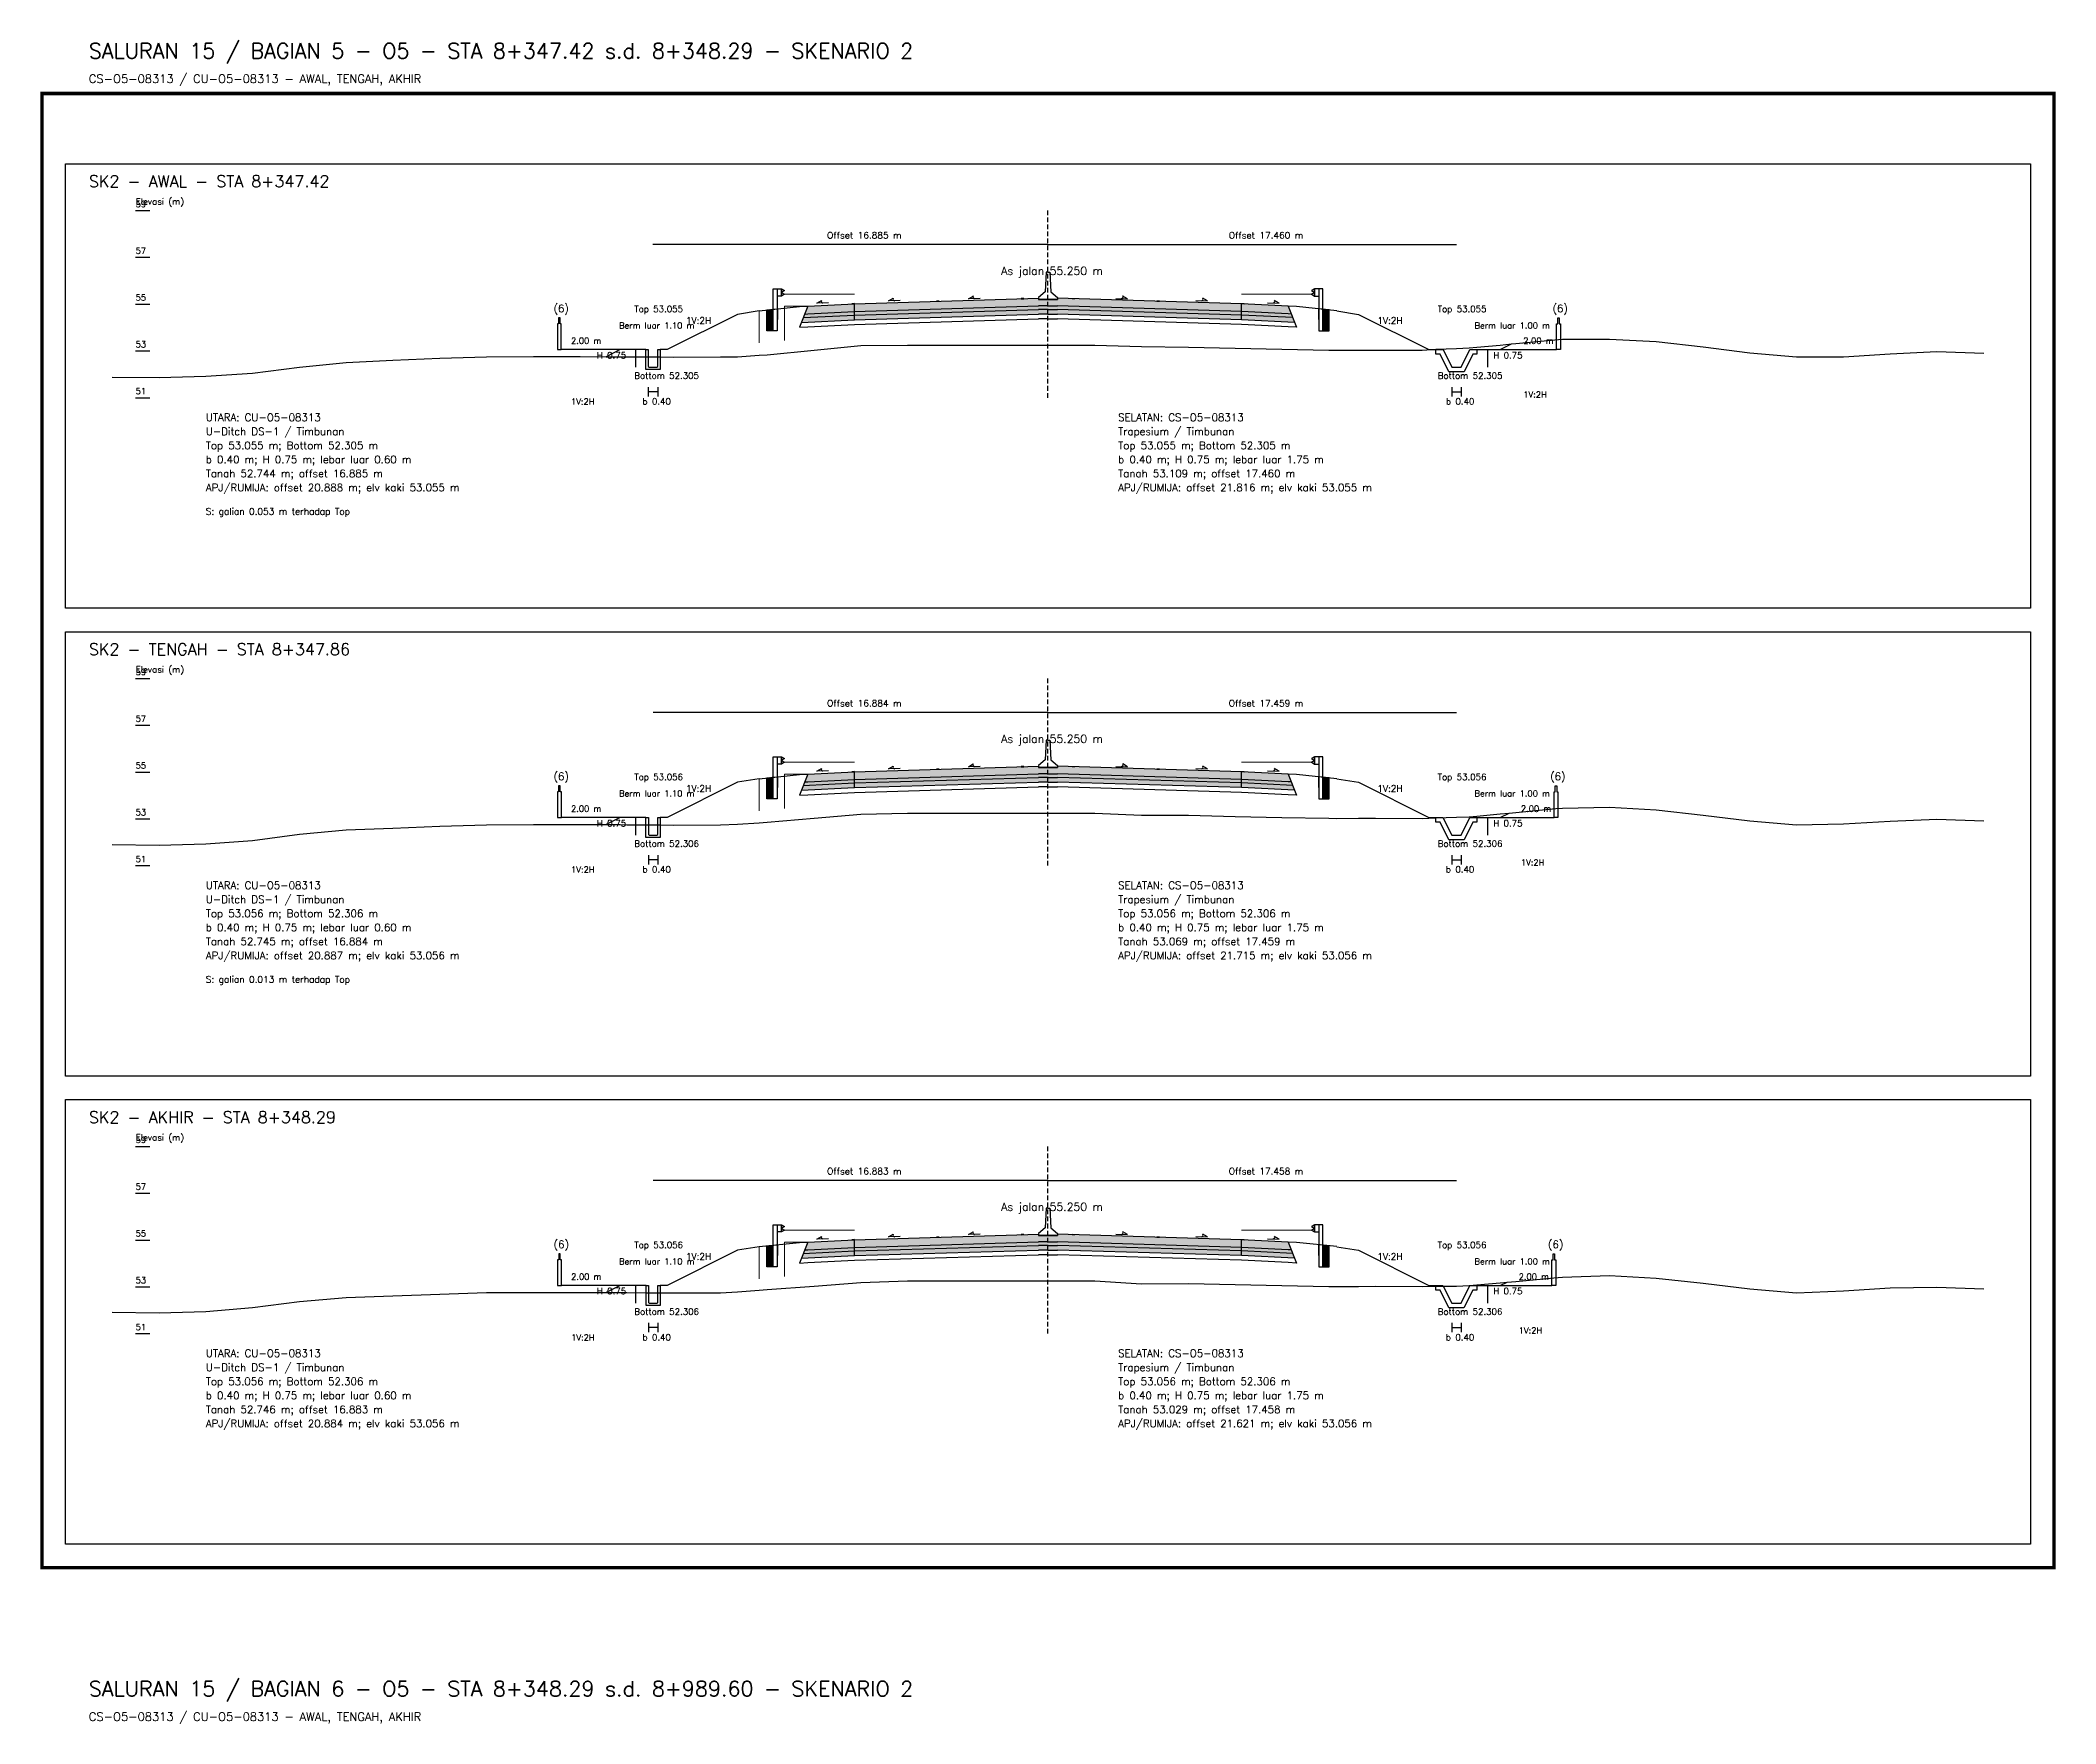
# Model space of a CAD drawing. Header units: metres. Extents: x -24715 to -24517, y 27498 to 30841.
# Drawn here: x -24618.7 to -24532.6, y 29906.7 to 29978.7 of the extents above; entities that cross this region are included whole.
import ezdxf

# ---------------------------------------------------------------- set-up
doc = ezdxf.new("R2010")
doc.units = ezdxf.units.M
doc.linetypes.add('PS_DASH', pattern=[0.3, 0.2, -0.1])
for name, color, linetype, lineweight in [('Dimensi', 230, 'Continuous', 20), ('GRS-ARSIR (HATCH)', 8, 'Continuous', 9), ('Guardrail', 20, 'Continuous', 30), ('HATCH - Beton ramping', 210, 'Continuous', 9), ('HATCH - LFA', 30, 'Continuous', 9), ('HATCH - Pavement', 50, 'Continuous', 9), ('Marka', 20, 'Continuous', 30), ('POT_ALL_GROUP', 2, 'Continuous', 70)]:
    doc.layers.add(name, color=color, linetype=linetype, lineweight=lineweight)
for name, color, linetype in [('POT_ALL_APJ', 2, 'Continuous'), ('POT_ALL_BORDER', 8, 'Continuous'), ('POT_ALL_CHANNEL2', 7, 'Continuous'), ('POT_ALL_DIM', 7, 'Continuous'), ('POT_ALL_GROUND', 1, 'Continuous'), ('POT_ALL_GUIDE', 8, 'Continuous'), ('POT_ALL_NOTE', 30, 'Continuous'), ('POT_ALL_ROAD', 4, 'Continuous')]:
    doc.layers.add(name, color=color, linetype=linetype)
doc.styles.get("Standard").update_dxf_attribs({"font": 'simplex.shx'})

# ---------------------------------------------------------------- blocks, each defined once
blk = doc.blocks.new('JALAN_ASLI_TIPIKAL_2OKT_METER')
at = {"layer": 'Guardrail', "lineweight": 9}
h = blk.add_hatch(dxfattribs=at)
h.set_pattern_fill('JIS_LC_20', color=256, scale=0.002)
h.set_pattern_definition([(45, (-29.65569, -21.99233), (-0.02828427, 0.02828427), []), (45, (-29.65489, -21.99233), (-0.02828427, 0.02828427), [])])
h.paths.add_polyline_path([(-12.025, -1.394), (-11.753, -1.394), (-11.753, -0.471), (-12.018, -0.498)])
h = blk.add_hatch(dxfattribs=at)
h.set_pattern_fill('JIS_LC_20', color=256, scale=0.002)
h.set_pattern_definition([(45, (-29.40569, -21.99233), (-0.02828427, 0.02828427), []), (45, (-29.40489, -21.99233), (-0.02828427, 0.02828427), [])])
h.paths.add_polyline_path([(12.018, -0.498), (11.753, -0.471), (11.753, -1.394), (12.025, -1.394)])
at = {"layer": 'HATCH - Beton ramping'}
h = blk.add_hatch(dxfattribs=at)
h.set_pattern_fill('AR-CONC', color=256, scale=0.0005)
h.set_pattern_definition([(50, (-28.949556, -21.99233), (0.09109233, -0.00796954), [0.009525, -0.104775]), (355, (-28.94956, -21.99233), (-0.0176217, 0.09552842), [0.00762, -0.0838203]), (100.45144, (-28.941965, -21.992995), (0.07347062, 0.08755888), [0.008095, -0.08904512]), (46.1842, (-28.94956, -21.96693), (0.13553952, -0.02102116), [0.0142875, -0.1571625]), (96.63556, (-28.93826, -21.96868), (0.11870207, 0.12371306), [0.0121425, -0.1335678]), (351.18415, (-28.94956, -21.96693), (0.11870207, 0.12371306), [0.01143, -0.12572987]), (21, (-28.936856, -21.97328), (0.0758072, -0.0511326), [0.009525, -0.104775]), (326, (-28.93686, -21.97328), (0.03090101, 0.09209398), [0.00762, -0.08382]), (71.45144, (-28.93054, -21.97754), (0.1067082, 0.04096138), [0.008095, -0.08904497]), (37.5, (-28.949556, -21.99233), (0.001544302, 0.04227752), [0, -0.082804, 0, -0.08509, 0, -0.0841375]), (7.5, (-28.949556, -21.99233), (0.03340983, 0.05009029), [0, -0.048514, 0, -0.080899, 0, -0.0320675]), (327.5, (-28.977877, -21.99233), (0.067795298, -0.002864372), [0, -0.03175, 0, -0.09906, 0, -0.131445]), (317.5, (-28.990577, -21.99233), (0.07406459, 0.01271325), [0, -0.041275, 0, -0.065786, 0, -0.093345])])
h.paths.add_polyline_path([(-8.27, -0.566), (-10.401, -0.666), (-10.461, -0.826), (-8.27, -0.716)])
h.paths.add_polyline_path([(-0.4, -0.48), (0, -0.48), (0, -0.33), (-0.4, -0.33), (-8.27, -0.566), (-8.27, -0.716)])
h = blk.add_hatch(dxfattribs=at)
h.set_pattern_fill('AR-CONC', color=256, scale=0.0005)
h.set_pattern_definition([(50, (-28.699556, -21.99233), (0.09109233, -0.00796954), [0.009525, -0.104775]), (355, (-28.69956, -21.99233), (-0.01762171, 0.09552842), [0.00762, -0.0838203]), (100.45144, (-28.691965, -21.992995), (0.07347062, 0.08755888), [0.008095, -0.08904512]), (46.1842, (-28.69956, -21.96693), (0.13553952, -0.02102116), [0.0142875, -0.1571625]), (96.63556, (-28.68826, -21.96868), (0.11870207, 0.12371306), [0.0121425, -0.1335678]), (351.18415, (-28.69956, -21.96693), (0.11870207, 0.12371306), [0.01143, -0.12572987]), (21, (-28.686856, -21.97328), (0.0758072, -0.0511326), [0.009525, -0.104775]), (326, (-28.68686, -21.97328), (0.03090101, 0.09209398), [0.00762, -0.08382]), (71.45144, (-28.68054, -21.97754), (0.10670821, 0.04096138), [0.008095, -0.08904497]), (37.5, (-28.699556, -21.99233), (0.001544302, 0.04227752), [0, -0.082804, 0, -0.08509, 0, -0.0841375]), (7.5, (-28.699556, -21.99233), (0.03340983, 0.050090287), [0, -0.048514, 0, -0.080899, 0, -0.0320675]), (327.5, (-28.727877, -21.99233), (0.067795298, -0.002864372), [0, -0.03175, 0, -0.09906, 0, -0.131445]), (317.5, (-28.740577, -21.99233), (0.07406459, 0.012713246), [0, -0.041275, 0, -0.065786, 0, -0.093345])])
h.paths.add_polyline_path([(8.27, -0.566), (10.401, -0.666), (10.461, -0.826), (8.27, -0.716)])
h.paths.add_polyline_path([(0.4, -0.48), (0, -0.48), (0, -0.33), (0.4, -0.33), (8.27, -0.566), (8.27, -0.716)])
at = {"layer": 'HATCH - LFA'}
h = blk.add_hatch(dxfattribs=at)
h.set_pattern_fill('GRAVEL', color=256, scale=0.0075)
h.set_pattern_definition([(228.012788, (-28.812396, -21.801831), (-1.524, -1.7145), [0.0256291, -2.5372863]), (184.96974, (-28.829541, -21.820881), (2.2859999991, 0.1905000109), [0.04398035, -4.3540537]), (132.510447, (-28.873356, -21.824691), (1.9050000008, -2.0954999993), [0.0310111, -3.0701042]), (267.27369, (-28.947651, -21.872316), (0.1905000004, 3.81), [0.0400503, -3.9649828]), (292.833654, (-28.949556, -21.912321), (-0.9525, 2.286), [0.0392725, -3.8879856]), (357.27369, (-28.934316, -21.948516), (-3.81, 0.1905000004), [0.0400503, -3.9649828]), (37.69424, (-28.894311, -21.950421), (-2.4764999999, -1.9050000001), [0.0529645, -5.24348365]), (72.255328, (-28.852401, -21.918036), (1.3335000004, 4.1909999999), [0.050004, -4.95039425]), (121.429566, (-28.837161, -21.870411), (-1.5240000002, 2.4764999999), [0.040186, -3.9784159]), (175.23636, (-28.858116, -21.836121), (2.0955, -0.1905), [0.0458785, -2.2480453]), (222.397438, (-28.903836, -21.832311), (-2.2859999999, -2.0955000001), [0.05933084, -5.8737579]), (138.814075, (-28.759056, -21.874221), (-1.3335, 1.143), [0.0202503, -2.0047924]), (171.469234, (-28.774296, -21.860886), (2.4765, -0.3809999996), [0.03852615, -3.8140979]), (225, (-28.8124, -21.85517), (0, -0.1905), [0.0269407, -0.242467]), (203.19859, (-28.82573, -21.832311), (0.9525, 0.381), [0.0145081, -1.4362967]), (291.80141, (-28.839066, -21.838026), (-0.1905, 0.5715), [0.0205174, -1.0053565]), (30.96376, (-28.831446, -21.857076), (0.5715, 0.381), [0.033324, -1.0774724]), (161.56505, (-28.80287, -21.83993), (0.381, -0.1905), [0.0240965, -0.5783174]), (16.38954, (-28.949556, -21.838026), (1.905, 0.5715), [0.0337566, -3.341912]), (70.346176, (-28.917171, -21.828501), (-0.762, -2.0955), [0.0283199, -2.8036662]), (293.19859, (-28.80287, -21.801831), (-0.381, 0.9525), [0.029016, -1.4217888]), (343.61046, (-28.791441, -21.828501), (-1.905, 0.5715), [0.0337566, -3.341912]), (339.443955, (-28.949556, -21.956136), (-0.9525, 0.381), [0.0325526, -1.5950801]), (294.77514, (-28.919076, -21.967566), (-0.952500001, 2.0954999995), [0.0272754, -2.7002695]), (66.80141, (-28.800966, -21.992331), (0.381, 0.9525), [0.029016, -1.4217888]), (17.354025, (-28.789536, -21.965661), (-2.4765, -0.762), [0.0319337, -3.1614282]), (69.443955, (-28.89431, -21.992331), (-0.381, -0.9525), [0.0162763, -1.6113564]), (101.30993, (-28.812396, -21.99233), (-0.1905, 0.762), [0.0097136, -0.9616496]), (165.96376, (-28.8143, -21.982806), (0.5715, -0.1905), [0.0392725, -0.7461791]), (186.009006, (-28.852401, -21.973281), (1.905, 0.1905), [0.036395, -3.6031024]), (303.69007, (-28.831446, -21.87422), (-0.1905, 0.381), [0.0274743, -0.6593832]), (353.157227, (-28.816206, -21.897081), (3.2385, -0.3809999998), [0.0479668, -4.7487007]), (60.945396, (-28.76858, -21.902796), (-0.762, -1.3335), [0.0196131, -1.9417044]), (90, (-28.75906, -21.88565), (-0.1905, 0.1905), [0.01143, -0.17907]), (120.256437, (-28.856211, -21.967566), (0.762, -1.3335), [0.026465, -2.6200456]), (48.012787, (-28.869546, -21.944706), (1.524, 1.7145), [0.0512582, -2.5116572]), (0, (-28.83526, -21.9066), (0.1905, 0.1905), [0.04953, -0.14097]), (325.304846, (-28.785726, -21.906606), (1.9050000007, -1.333499999), [0.0301207, -2.9819488]), (254.0546, (-28.76096, -21.92375), (-0.1905, -0.762), [0.0277372, -1.3591238]), (207.645975, (-28.768581, -21.950421), (-3.6195000001, -1.9049999997), [0.0451609, -4.4709348]), (175.426079, (-28.808586, -21.971376), (-2.4765, 0.1905), [0.0477772, -4.7299385])])
h.paths.add_polyline_path([(-8.27, -0.716), (-10.461, -0.826), (-10.54, -1.03), (-8.27, -0.916)])
h.paths.add_polyline_path([(-0.4, -0.68), (0, -0.68), (0, -0.48), (-0.4, -0.48), (-8.27, -0.716), (-8.27, -0.916)])
h = blk.add_hatch(dxfattribs=at)
h.set_pattern_fill('GRAVEL', color=256, scale=0.0075)
h.set_pattern_definition([(228.012788, (-28.562396, -21.801831), (-1.524, -1.7145), [0.0256291, -2.5372863]), (184.96974, (-28.579541, -21.820881), (2.2859999991, 0.1905000109), [0.04398035, -4.3540537]), (132.510447, (-28.623356, -21.824691), (1.9050000008, -2.0954999993), [0.0310111, -3.0701042]), (267.27369, (-28.697651, -21.872316), (0.1905000004, 3.81), [0.04005034, -3.9649828]), (292.833654, (-28.699556, -21.912321), (-0.9525, 2.286), [0.0392725, -3.8879856]), (357.27369, (-28.684316, -21.948516), (-3.81, 0.1905000004), [0.04005034, -3.9649828]), (37.69424, (-28.644311, -21.950421), (-2.4764999999, -1.9050000001), [0.0529645, -5.24348365]), (72.255328, (-28.602401, -21.918036), (1.3335000004, 4.1909999999), [0.050004, -4.95039425]), (121.429566, (-28.587161, -21.870411), (-1.5240000002, 2.4764999999), [0.040186, -3.9784159]), (175.23636, (-28.608116, -21.836121), (2.0955, -0.1905000003), [0.0458785, -2.2480453]), (222.397438, (-28.653836, -21.832311), (-2.2859999999, -2.0955000001), [0.05933084, -5.87375794]), (138.814075, (-28.509056, -21.874221), (-1.3335, 1.143), [0.02025034, -2.0047924]), (171.469234, (-28.524296, -21.860886), (2.4765, -0.3809999996), [0.03852615, -3.8140979]), (225, (-28.5624, -21.85517), (0, -0.1905), [0.0269407, -0.242467]), (203.19859, (-28.57573, -21.832311), (0.9525, 0.381), [0.0145081, -1.4362967]), (291.80141, (-28.589066, -21.838026), (-0.1905, 0.5715), [0.0205174, -1.0053565]), (30.96376, (-28.581446, -21.857076), (0.5715, 0.381), [0.033324, -1.0774724]), (161.56505, (-28.55287, -21.83993), (0.381, -0.1905), [0.0240965, -0.57831736]), (16.38954, (-28.699556, -21.838026), (1.905, 0.5715), [0.0337566, -3.341912]), (70.346176, (-28.667171, -21.828501), (-0.762, -2.0955), [0.0283199, -2.8036662]), (293.19859, (-28.55287, -21.801831), (-0.381, 0.9525), [0.029016, -1.4217888]), (343.61046, (-28.541441, -21.828501), (-1.905, 0.5714999999), [0.0337566, -3.341912]), (339.443955, (-28.699556, -21.956136), (-0.9525, 0.381), [0.03255264, -1.5950801]), (294.77514, (-28.669076, -21.967566), (-0.952500001, 2.0954999995), [0.0272754, -2.7002695]), (66.80141, (-28.550966, -21.992331), (0.381, 0.9525), [0.029016, -1.4217888]), (17.354025, (-28.539536, -21.965661), (-2.4765, -0.7620000002), [0.0319337, -3.1614282]), (69.443955, (-28.64431, -21.992331), (-0.381, -0.9525), [0.0162763, -1.6113564]), (101.30993, (-28.562396, -21.99233), (-0.1905, 0.762), [0.0097136, -0.9616496]), (165.96376, (-28.5643, -21.982806), (0.5715, -0.1905), [0.0392725, -0.7461791]), (186.009006, (-28.602401, -21.973281), (1.905, 0.1905), [0.036395, -3.6031024]), (303.69007, (-28.581446, -21.87422), (-0.1905, 0.381), [0.0274743, -0.6593832]), (353.157227, (-28.566206, -21.897081), (3.2385, -0.3809999998), [0.04796676, -4.7487007]), (60.945396, (-28.51858, -21.902796), (-0.762, -1.3335), [0.0196131, -1.9417044]), (90, (-28.50906, -21.88565), (-0.1905, 0.1905), [0.01143, -0.17907]), (120.256437, (-28.606211, -21.967566), (0.762, -1.3335), [0.026465, -2.62004556]), (48.012787, (-28.619546, -21.944706), (1.524, 1.7145), [0.0512582, -2.5116572]), (0, (-28.58526, -21.9066), (0.1905, 0.1905), [0.04953, -0.14097]), (325.304846, (-28.535726, -21.906606), (1.9050000007, -1.333499999), [0.0301207, -2.98194875]), (254.054604, (-28.51096, -21.92375), (-0.1905, -0.762), [0.0277372, -1.35912375]), (207.645975, (-28.518581, -21.950421), (-3.6195000001, -1.9049999997), [0.0451609, -4.4709348]), (175.426079, (-28.558586, -21.971376), (-2.4765, 0.1905), [0.0477772, -4.7299385])])
h.paths.add_polyline_path([(8.27, -0.716), (10.461, -0.826), (10.54, -1.03), (8.27, -0.916)])
h.paths.add_polyline_path([(0.4, -0.68), (0, -0.68), (0, -0.48), (0.4, -0.48), (8.27, -0.716), (8.27, -0.916)])
at = {"layer": 'HATCH - Pavement'}
h = blk.add_hatch(dxfattribs=at)
h.set_pattern_fill('AR-CONC', color=256, scale=0.001)
h.set_pattern_definition([(50, (-89.43046, -52.62889), (0.18218467, -0.01593909), [0.01905, -0.20955]), (355, (-89.43046, -52.6289), (-0.03524342, 0.19105685), [0.01524, -0.1676406]), (100.45144, (-89.41528, -52.63022), (0.14694125, 0.17511775), [0.01619, -0.17809024]), (46.1842, (-89.43046, -52.5781), (0.27107904, -0.04204233), [0.028575, -0.314325]), (96.63556, (-89.40787, -52.5816), (0.23740413, 0.2474261), [0.024285, -0.2671356]), (351.18415, (-89.43046, -52.5781), (0.2374041, 0.2474261), [0.02286, -0.2514597]), (21, (-89.40506, -52.59079), (0.1516144, -0.1022652), [0.01905, -0.20955]), (326, (-89.40506, -52.5908), (0.06180203, 0.18418797), [0.01524, -0.16764]), (71.45144, (-89.39243, -52.59931), (0.21341642, 0.08192277), [0.01619, -0.17808994]), (37.5, (-89.43046, -52.62889), (0.003088603, 0.08455504), [0, -0.165608, 0, -0.17018, 0, -0.168275]), (7.5, (-89.43046, -52.62889), (0.06681966, 0.100180575), [0, -0.097028, 0, -0.161798, 0, -0.064135]), (327.5, (-89.4871, -52.62889), (0.135590595, -0.005728744), [0, -0.0635, 0, -0.19812, 0, -0.26289]), (317.5, (-89.5125, -52.62889), (0.14812918, 0.02542649), [0, -0.08255, 0, -0.131572, 0, -0.18669])])
h.paths.add_polyline_path([(-8.27, -0.236), (-10.27, -0.336), (-10.401, -0.673), (-10.27, -0.666), (-8.27, -0.566)])
h.paths.add_polyline_path([(-0.4, -0.33), (0, -0.33), (0, 0), (-0.4, 0), (-8.27, -0.236), (-8.27, -0.566)])
h = blk.add_hatch(dxfattribs=at)
h.set_pattern_fill('AR-CONC', color=256, scale=0.001)
h.set_pattern_definition([(50, (-89.18046, -52.62889), (0.18218467, -0.01593909), [0.01905, -0.20955]), (355, (-89.18046, -52.6289), (-0.03524342, 0.19105685), [0.01524, -0.16764058]), (100.45144, (-89.16528, -52.63022), (0.14694125, 0.17511775), [0.01619, -0.17809024]), (46.1842, (-89.18046, -52.5781), (0.27107904, -0.04204233), [0.028575, -0.314325]), (96.63556, (-89.15787, -52.5816), (0.23740413, 0.2474261), [0.024285, -0.2671356]), (351.18415, (-89.18046, -52.5781), (0.2374041, 0.2474261), [0.02286, -0.2514597]), (21, (-89.15506, -52.59079), (0.1516144, -0.1022652), [0.01905, -0.20955]), (326, (-89.15506, -52.5908), (0.06180203, 0.18418797), [0.01524, -0.16764]), (71.45144, (-89.14243, -52.59931), (0.21341642, 0.08192277), [0.01619, -0.17808994]), (37.5, (-89.18046, -52.62889), (0.003088603, 0.08455504), [0, -0.165608, 0, -0.17018, 0, -0.168275]), (7.5, (-89.18046, -52.62889), (0.06681966, 0.100180575), [0, -0.097028, 0, -0.161798, 0, -0.064135]), (327.5, (-89.2371, -52.62889), (0.135590595, -0.005728744), [0, -0.0635, 0, -0.19812, 0, -0.26289]), (317.5, (-89.2625, -52.62889), (0.14812918, 0.02542649), [0, -0.08255, 0, -0.131572, 0, -0.18669])])
h.paths.add_polyline_path([(8.27, -0.236), (10.27, -0.336), (10.401, -0.673), (10.27, -0.666), (8.27, -0.566)])
h.paths.add_polyline_path([(0.4, -0.33), (0, -0.33), (0, 0), (0.4, 0), (8.27, -0.236), (8.27, -0.566)])
at = {"layer": 'Marka'}
h = blk.add_hatch(color=256, dxfattribs=at)
h.dxf.hatch_style = 1
h.paths.add_polyline_path([(-8.27, -0.23), (-8.39, -0.236), (-8.39, -0.242), (-8.27, -0.236)])
h.paths.add_polyline_path([(-4.65, -0.122), (-4.77, -0.125), (-4.77, -0.131), (-4.65, -0.128)])
h.paths.add_polyline_path([(-1.03, -0.019), (-1.03, -0.013), (-1.15, -0.017), (-1.15, -0.023)])
h = blk.add_hatch(color=256, dxfattribs=at)
h.dxf.hatch_style = 1
h.paths.add_polyline_path([(8.27, -0.23), (8.39, -0.236), (8.39, -0.242), (8.27, -0.236)])
h.paths.add_polyline_path([(4.65, -0.122), (4.77, -0.125), (4.77, -0.131), (4.65, -0.128)])
h.paths.add_polyline_path([(1.03, -0.019), (1.03, -0.013), (1.15, -0.017), (1.15, -0.023)])
for p, q in [((-8.27, -0.236), (-0.4, 0)), ((8.27, -0.236), (0.4, 0)), ((-12.353, -0.533), (-10.622, -0.354)), ((-10.27, -0.336), (-10.62, -1.234)), ((-10.62, -0.354), (-10.27, -0.336)), ((-10.461, -0.826), (-8.27, -0.716)), ((-10.401, -0.673), (-10.27, -0.666)), ((-10.27, -0.336), (-8.27, -0.236)), ((-10.27, -0.666), (-8.27, -0.566)), ((-8.27, -0.916), (-8.27, -0.236)), ((-8.27, -0.566), (-0.4, -0.33)), ((-8.27, -0.716), (-0.4, -0.48)), ((-8.27, -0.916), (-0.4, -0.68)), ((0, -0.05), (-0.4, -0.05)), ((0, -0.33), (-0.4, -0.33)), ((0, -0.48), (-0.4, -0.48)), ((0, -0.68), (-0.4, -0.68)), ((0, -0.05), (0.4, -0.05)), ((0, -0.33), (0.4, -0.33)), ((0, -0.48), (0.4, -0.48)), ((0, -0.68), (0.4, -0.68)), ((8.27, -0.566), (0.4, -0.33)), ((8.27, -0.716), (0.4, -0.48)), ((8.27, -0.916), (0.4, -0.68)), ((8.27, -0.916), (8.27, -0.236)), ((10.27, -0.336), (8.27, -0.236)), ((10.27, -0.666), (8.27, -0.566)), ((10.461, -0.826), (8.27, -0.716)), ((10.27, -0.336), (10.62, -1.234)), ((10.62, -0.354), (10.27, -0.336)), ((10.401, -0.673), (10.27, -0.666)), ((12.353, -0.533), (10.622, -0.354)), ((-10.62, -1.234), (-10.27, -1.216)), ((-10.54, -1.03), (-8.27, -0.916)), ((-10.27, -1.216), (-8.27, -1.116)), ((-8.27, -1.116), (-0.4, -0.88)), ((0, -0.88), (-0.4, -0.88)), ((0, -0.88), (0.4, -0.88)), ((8.27, -1.116), (0.4, -0.88)), ((10.54, -1.03), (8.27, -0.916)), ((10.27, -1.216), (8.27, -1.116)), ((10.62, -1.234), (10.27, -1.216))]:
    blk.add_line(p, q)
for points in [[(0, 1.11), (-0.075, 1.11), (-0.125, 0.27), (-0.4, 0.03), (-0.4, -0.05), (0, -0.05)], [(0, 1.11), (0.075, 1.11), (0.125, 0.27), (0.4, 0.03), (0.4, -0.05), (0, -0.05)], [(-6.818, -0.116), (-6.616, 0)], [(-3.401, -0.02), (-3.199, 0.096)], [(3.401, -0.02), (3.199, 0.096)], [(6.818, -0.116), (6.616, 0)], [(-9.887, -0.208), (-9.686, -0.092)], [(-9.387, -0.193), (-9.887, -0.208)], [(-6.318, -0.101), (-6.818, -0.116)], [(-2.901, -0.005), (-3.401, -0.02)], [(2.901, -0.005), (3.401, -0.02)], [(6.318, -0.101), (6.818, -0.116)], [(9.387, -0.193), (9.887, -0.208)], [(9.887, -0.208), (9.686, -0.092)]]:
    blk.add_lwpolyline(points)
for centre, start, end in [((-6.556, -0.037), 148.28164, 271.71836), ((-3.139, 0.059), 148.28164, 271.71836), ((3.139, 0.059), 268.28164, 31.71836), ((6.556, -0.037), 268.28164, 31.71836), ((-9.625, -0.129), 148.28164, 271.71836), ((9.625, -0.129), 268.28164, 31.71836)]:
    blk.add_arc(centre, 0.0711, start, end)
at = {"layer": 'Dimensi'}
for p, q in [((-8.27, 0.168), (-11.27, 0.168)), ((8.27, 0.168), (11.27, 0.168))]:
    blk.add_line(p, q, dxfattribs=at)
at = {"layer": 'GRS-ARSIR (HATCH)'}
for p, q in [((-12.353, -0.533), (-12.353, -1.909)), ((-11.27, -0.336), (-11.27, -1.803)), ((-10.27, -0.336), (-11.27, -0.336))]:
    blk.add_line(p, q, dxfattribs=at)
at = {"layer": 'Guardrail'}
for points in [[(-11.753, -1.394), (-11.753, 0.406), (-11.575, 0.406), (-11.575, -1.394), (-11.753, -1.394)], [(-11.575, 0.406), (-11.397, 0.406), (-11.397, 0.094), (-11.575, 0.094)], [(-11.397, 0.25), (-11.397, 0.406), (-11.262, 0.328), (-11.397, 0.25)], [(-11.397, 0.094), (-11.397, 0.25), (-11.262, 0.172), (-11.397, 0.094)], [(11.397, 0.25), (11.397, 0.406), (11.262, 0.328), (11.397, 0.25)], [(11.397, 0.094), (11.397, 0.25), (11.262, 0.172), (11.397, 0.094)], [(11.575, 0.406), (11.397, 0.406), (11.397, 0.094), (11.575, 0.094)], [(11.753, -1.394), (11.753, 0.406), (11.575, 0.406), (11.575, -1.394), (11.753, -1.394)], [(-11.575, -1.394), (-12.025, -1.394), (-12.018, -0.498), (-11.568, -0.453), (-11.575, -1.394)], [(11.575, -1.394), (12.025, -1.394), (12.018, -0.498), (11.568, -0.453), (11.575, -1.394)]]:
    blk.add_lwpolyline(points, dxfattribs=at)
at = {"layer": 'Marka'}
for points in [[(-8.39, -0.242), (-8.27, -0.236), (-8.27, -0.23), (-8.39, -0.236), (-8.39, -0.242)], [(8.39, -0.242), (8.27, -0.236), (8.27, -0.23), (8.39, -0.236), (8.39, -0.242)]]:
    blk.add_lwpolyline(points, dxfattribs=at)
for points in [[(-4.65, -0.122), (-4.77, -0.125), (-4.77, -0.131), (-4.65, -0.128)], [(-1.03, -0.013), (-1.15, -0.017), (-1.15, -0.023), (-1.03, -0.019)], [(1.03, -0.013), (1.15, -0.017), (1.15, -0.023), (1.03, -0.019)], [(4.65, -0.122), (4.77, -0.125), (4.77, -0.131), (4.65, -0.128)]]:
    blk.add_lwpolyline(points, close=True, dxfattribs=at)

msp = doc.modelspace()

# ---------------------------------------------------------------- linework, layer by layer
at = {"layer": 'POT_ALL_APJ', "linetype": 'Continuous'}
for points in [[(-24596.6227, 29966.5412), (-24596.6227, 29965.43679), (-24596.4527, 29965.43679), (-24596.4527, 29966.5412), (-24596.5077, 29966.5412), (-24596.5077, 29966.7912), (-24596.5377, 29966.7912), (-24596.5677, 29966.7912), (-24596.5677, 29966.5412), (-24596.6227, 29966.5412)], [(-24553.74792, 29966.5412), (-24553.74792, 29965.43679), (-24553.91792, 29965.43679), (-24553.91792, 29966.5412), (-24553.86292, 29966.5412), (-24553.86292, 29966.7912), (-24553.83292, 29966.7912), (-24553.80292, 29966.7912), (-24553.80292, 29966.5412), (-24553.74792, 29966.5412)], [(-24593.9343, 29965.43679), (-24596.4527, 29965.43679)], [(-24556.31448, 29965.43679), (-24553.91792, 29965.43679)], [(-24596.62179, 29946.54165), (-24596.62179, 29945.43724), (-24596.45179, 29945.43724), (-24596.45179, 29946.54165), (-24596.50679, 29946.54165), (-24596.50679, 29946.79165), (-24596.53679, 29946.79165), (-24596.56679, 29946.79165), (-24596.56679, 29946.54165), (-24596.62179, 29946.54165)], [(-24553.84965, 29946.54165), (-24553.84965, 29945.43724), (-24554.01965, 29945.43724), (-24554.01965, 29946.54165), (-24553.96465, 29946.54165), (-24553.96465, 29946.79165), (-24553.93465, 29946.79165), (-24553.90465, 29946.79165), (-24553.90465, 29946.54165), (-24553.84965, 29946.54165)], [(-24593.93339, 29945.43724), (-24596.45179, 29945.43724)], [(-24556.31539, 29945.43724), (-24554.01965, 29945.43724)], [(-24596.61844, 29926.54211), (-24596.61844, 29925.4377), (-24596.44844, 29925.4377), (-24596.44844, 29926.54211), (-24596.50344, 29926.54211), (-24596.50344, 29926.79211), (-24596.53344, 29926.79211), (-24596.56344, 29926.79211), (-24596.56344, 29926.54211), (-24596.61844, 29926.54211)], [(-24553.94309, 29926.54211), (-24553.94309, 29925.4377), (-24554.11309, 29925.4377), (-24554.11309, 29926.54211), (-24554.05809, 29926.54211), (-24554.05809, 29926.79211), (-24554.02809, 29926.79211), (-24553.99809, 29926.79211), (-24553.99809, 29926.54211), (-24553.94309, 29926.54211)], [(-24593.93249, 29925.4377), (-24596.44844, 29925.4377)], [(-24556.3163, 29925.4377), (-24554.11309, 29925.4377)]]:
    msp.add_lwpolyline(points, dxfattribs=at)
at = {"layer": 'POT_ALL_BORDER', "linetype": 'Continuous'}
for points in [[(-24617.64939, 29973.3816), (-24533.64939, 29973.3816), (-24533.64939, 29954.3816), (-24617.64939, 29954.3816), (-24617.64939, 29973.3816)], [(-24617.64939, 29953.3816), (-24533.64939, 29953.3816), (-24533.64939, 29934.3816), (-24617.64939, 29934.3816), (-24617.64939, 29953.3816)], [(-24617.64939, 29933.3816), (-24533.64939, 29933.3816), (-24533.64939, 29914.3816), (-24617.64939, 29914.3816), (-24617.64939, 29933.3816)]]:
    msp.add_lwpolyline(points, dxfattribs=at)
at = {"layer": 'POT_ALL_CHANNEL2', "linetype": 'Continuous'}
for points in [[(-24592.3343, 29965.43679), (-24592.2343, 29965.43679), (-24592.2343, 29964.58679), (-24592.8343, 29964.58679), (-24592.8343, 29965.43679), (-24592.7343, 29965.43679), (-24592.7343, 29964.71679), (-24592.7043, 29964.68679), (-24592.3643, 29964.68679), (-24592.3343, 29964.71679), (-24592.3343, 29965.43679)], [(-24559.06448, 29965.43679), (-24558.76448, 29965.43679), (-24558.38948, 29964.68679), (-24557.98948, 29964.68679), (-24557.61448, 29965.43679), (-24557.31448, 29965.43679), (-24557.31448, 29965.23679), (-24557.49088, 29965.23679), (-24557.86588, 29964.48679), (-24558.51309, 29964.48679), (-24558.88809, 29965.23679), (-24559.06448, 29965.23679), (-24559.06448, 29965.43679)], [(-24592.33339, 29945.43724), (-24592.23339, 29945.43724), (-24592.23339, 29944.58724), (-24592.83339, 29944.58724), (-24592.83339, 29945.43724), (-24592.73339, 29945.43724), (-24592.73339, 29944.71724), (-24592.70339, 29944.68724), (-24592.36339, 29944.68724), (-24592.33339, 29944.71724), (-24592.33339, 29945.43724)], [(-24559.06539, 29945.43724), (-24558.76539, 29945.43724), (-24558.39039, 29944.68724), (-24557.99039, 29944.68724), (-24557.61539, 29945.43724), (-24557.31539, 29945.43724), (-24557.31539, 29945.23724), (-24557.49178, 29945.23724), (-24557.86678, 29944.48724), (-24558.514, 29944.48724), (-24558.889, 29945.23724), (-24559.06539, 29945.23724), (-24559.06539, 29945.43724)], [(-24592.33249, 29925.4377), (-24592.23249, 29925.4377), (-24592.23249, 29924.5877), (-24592.83249, 29924.5877), (-24592.83249, 29925.4377), (-24592.73249, 29925.4377), (-24592.73249, 29924.7177), (-24592.70249, 29924.6877), (-24592.36249, 29924.6877), (-24592.33249, 29924.7177), (-24592.33249, 29925.4377)], [(-24559.0663, 29925.4377), (-24558.7663, 29925.4377), (-24558.3913, 29924.6877), (-24557.9913, 29924.6877), (-24557.6163, 29925.4377), (-24557.3163, 29925.4377), (-24557.3163, 29925.2377), (-24557.49269, 29925.2377), (-24557.86769, 29924.4877), (-24558.51491, 29924.4877), (-24558.88991, 29925.2377), (-24559.0663, 29925.2377), (-24559.0663, 29925.4377)]]:
    msp.add_lwpolyline(points, dxfattribs=at)
at = {"layer": 'POT_ALL_DIM', "linetype": 'Continuous'}
for points in [[(-24575.64939, 29969.9316), (-24592.5343, 29969.9316)], [(-24575.64939, 29969.9316), (-24558.18948, 29969.9316)], [(-24593.2843, 29965.43679), (-24593.2843, 29964.68679)], [(-24556.86448, 29965.43679), (-24556.86448, 29964.68679)], [(-24592.7343, 29963.83679), (-24592.7343, 29963.43679)], [(-24592.3343, 29963.83679), (-24592.3343, 29963.43679)], [(-24558.38948, 29963.83679), (-24558.38948, 29963.43679)], [(-24557.98948, 29963.83679), (-24557.98948, 29963.43679)], [(-24592.3343, 29963.63679), (-24592.7343, 29963.63679)], [(-24558.38948, 29963.63679), (-24557.98948, 29963.63679)], [(-24575.64939, 29949.9316), (-24592.53339, 29949.9316)], [(-24575.64939, 29949.9316), (-24558.19039, 29949.9316)], [(-24593.28339, 29945.43724), (-24593.28339, 29944.68724)], [(-24556.86539, 29945.43724), (-24556.86539, 29944.68724)], [(-24592.73339, 29943.83724), (-24592.73339, 29943.43724)], [(-24592.33339, 29943.63724), (-24592.73339, 29943.63724)], [(-24592.33339, 29943.83724), (-24592.33339, 29943.43724)], [(-24558.39039, 29943.83724), (-24558.39039, 29943.43724)], [(-24558.39039, 29943.63724), (-24557.99039, 29943.63724)], [(-24557.99039, 29943.83724), (-24557.99039, 29943.43724)], [(-24575.64939, 29929.9316), (-24592.53249, 29929.9316)], [(-24575.64939, 29929.9316), (-24558.1913, 29929.9316)], [(-24593.28249, 29925.4377), (-24593.28249, 29924.6877)], [(-24556.8663, 29925.4377), (-24556.8663, 29924.6877)], [(-24592.73249, 29923.8377), (-24592.73249, 29923.4377)], [(-24592.33249, 29923.6377), (-24592.73249, 29923.6377)], [(-24592.33249, 29923.8377), (-24592.33249, 29923.4377)], [(-24558.3913, 29923.8377), (-24558.3913, 29923.4377)], [(-24558.3913, 29923.6377), (-24557.9913, 29923.6377)], [(-24557.9913, 29923.8377), (-24557.9913, 29923.4377)]]:
    msp.add_lwpolyline(points, dxfattribs=at)
at = {"layer": 'POT_ALL_GROUND', "linetype": 'Continuous'}
for points in [[(-24615.64939, 29964.2641), (-24613.64939, 29964.23811), (-24611.64939, 29964.3036), (-24609.64939, 29964.42945), (-24607.64939, 29964.69004), (-24605.64939, 29964.89109), (-24603.64939, 29964.98617), (-24601.64939, 29965.06434), (-24599.64939, 29965.13237), (-24597.64939, 29965.13782), (-24596.5377, 29965.13986), (-24595.64939, 29965.138), (-24594.5377, 29965.13514), (-24593.9343, 29965.13367), (-24593.64939, 29965.13301), (-24592.8343, 29965.12956), (-24592.5343, 29965.12595), (-24592.2343, 29965.12234), (-24591.64939, 29965.11592), (-24589.64939, 29965.12199), (-24588.91931, 29965.13081), (-24588.00267, 29965.19244), (-24587.64939, 29965.21771), (-24585.64939, 29965.41076), (-24583.64939, 29965.60882), (-24581.64939, 29965.6316), (-24579.64939, 29965.6316), (-24577.64939, 29965.6316), (-24575.64939, 29965.6316), (-24573.64939, 29965.6316), (-24571.64939, 29965.56528), (-24569.64939, 29965.54813), (-24567.64939, 29965.49338), (-24565.64939, 29965.45371), (-24563.64939, 29965.41371), (-24563.29612, 29965.40763), (-24562.37948, 29965.41279), (-24561.64939, 29965.41863), (-24559.64939, 29965.40747), (-24559.06448, 29965.45036), (-24558.18948, 29965.49015), (-24557.64939, 29965.51179), (-24557.31448, 29965.54174), (-24556.31448, 29965.63115), (-24555.83292, 29965.67753), (-24555.64939, 29965.69521), (-24553.83292, 29965.87034), (-24553.64939, 29965.8816), (-24551.64939, 29965.8816), (-24549.64939, 29965.77741), (-24547.64939, 29965.55207), (-24545.64939, 29965.30303), (-24543.64939, 29965.1316), (-24541.64939, 29965.1316), (-24539.64939, 29965.25661), (-24537.64939, 29965.35681), (-24535.64939, 29965.28982)], [(-24615.64939, 29944.28468), (-24613.64939, 29944.25437), (-24611.64939, 29944.31422), (-24609.64939, 29944.46278), (-24607.64939, 29944.72511), (-24605.64939, 29944.91285), (-24603.64939, 29944.99102), (-24601.64939, 29945.06919), (-24599.64939, 29945.13272), (-24597.64939, 29945.13823), (-24596.53679, 29945.1408), (-24595.64939, 29945.13844), (-24594.53679, 29945.13549), (-24593.93339, 29945.13389), (-24593.64939, 29945.13314), (-24592.83339, 29945.12933), (-24592.53339, 29945.12651), (-24592.23339, 29945.12369), (-24591.64939, 29945.1182), (-24589.64939, 29945.126), (-24588.91931, 29945.15062), (-24588.00267, 29945.21618), (-24587.64939, 29945.24145), (-24585.64939, 29945.41422), (-24583.64939, 29945.5874), (-24581.64939, 29945.6316), (-24579.64939, 29945.6316), (-24577.64939, 29945.6316), (-24575.64939, 29945.6316), (-24573.64939, 29945.6316), (-24571.64939, 29945.53982), (-24569.64939, 29945.53806), (-24567.64939, 29945.4829), (-24565.64939, 29945.4456), (-24563.64939, 29945.4055), (-24563.29612, 29945.40373), (-24562.37948, 29945.40774), (-24561.64939, 29945.41475), (-24559.64939, 29945.40047), (-24559.06539, 29945.43055), (-24558.19039, 29945.45018), (-24557.64939, 29945.47429), (-24557.31539, 29945.50415), (-24556.31539, 29945.59357), (-24555.93465, 29945.62761), (-24555.64939, 29945.65479), (-24553.93465, 29945.81957), (-24553.64939, 29945.83956), (-24551.64939, 29945.8816), (-24549.64939, 29945.77235), (-24547.64939, 29945.54485), (-24545.64939, 29945.30262), (-24543.64939, 29945.1316), (-24541.64939, 29945.1689), (-24539.64939, 29945.28466), (-24537.64939, 29945.36531), (-24535.64939, 29945.29538)], [(-24615.64939, 29924.30526), (-24613.64939, 29924.2751), (-24611.64939, 29924.32484), (-24609.64939, 29924.4961), (-24607.64939, 29924.76019), (-24605.64939, 29924.92137), (-24603.64939, 29924.99771), (-24601.64939, 29925.07471), (-24599.64939, 29925.13304), (-24597.64939, 29925.13842), (-24596.53344, 29925.14142), (-24595.64939, 29925.1399), (-24594.53344, 29925.1372), (-24593.93249, 29925.13575), (-24593.64939, 29925.13507), (-24592.83249, 29925.12988), (-24592.53249, 29925.12725), (-24592.23249, 29925.12499), (-24591.64939, 29925.12048), (-24589.64939, 29925.13001), (-24588.91931, 29925.17436), (-24588.00267, 29925.23992), (-24587.64939, 29925.26519), (-24585.64939, 29925.40996), (-24583.64939, 29925.57364), (-24581.64939, 29925.6316), (-24579.64939, 29925.6316), (-24577.64939, 29925.6316), (-24575.64939, 29925.6316), (-24573.64939, 29925.6316), (-24571.64939, 29925.51436), (-24569.64939, 29925.52673), (-24567.64939, 29925.48024), (-24565.64939, 29925.43749), (-24563.64939, 29925.39729), (-24563.29612, 29925.39806), (-24562.37948, 29925.40289), (-24561.64939, 29925.41087), (-24559.64939, 29925.39347), (-24559.0663, 29925.41073), (-24558.1913, 29925.41021), (-24557.64939, 29925.43679), (-24557.3163, 29925.46657), (-24556.3163, 29925.55599), (-24556.02809, 29925.58176), (-24555.64939, 29925.61562), (-24554.02809, 29925.76939), (-24553.64939, 29925.79592), (-24551.64939, 29925.8676), (-24549.64939, 29925.75652), (-24547.64939, 29925.54064), (-24545.64939, 29925.30221), (-24543.64939, 29925.1316), (-24541.64939, 29925.21147), (-24539.64939, 29925.3334), (-24537.64939, 29925.37159), (-24535.64939, 29925.30095)]]:
    msp.add_lwpolyline(points, dxfattribs=at)
at = {"layer": 'POT_ALL_GROUP', "linetype": 'Continuous', "lineweight": 70, "const_width": 0.15}
msp.add_lwpolyline([(-24618.64939, 29976.3816), (-24532.64939, 29976.3816), (-24532.64939, 29913.3816), (-24618.64939, 29913.3816), (-24618.64939, 29976.3816)], dxfattribs=at)
at = {"layer": 'POT_ALL_GUIDE', "linetype": 'Continuous'}
for points in [[(-24614.64939, 29971.3816), (-24614.04939, 29971.3816)], [(-24614.64939, 29969.3816), (-24614.04939, 29969.3816)], [(-24614.64939, 29967.3816), (-24614.04939, 29967.3816)], [(-24614.64939, 29965.3816), (-24614.04939, 29965.3816)], [(-24614.64939, 29963.3816), (-24614.04939, 29963.3816)], [(-24614.64939, 29951.3816), (-24614.04939, 29951.3816)], [(-24614.64939, 29949.3816), (-24614.04939, 29949.3816)], [(-24614.64939, 29947.3816), (-24614.04939, 29947.3816)], [(-24614.64939, 29945.3816), (-24614.04939, 29945.3816)], [(-24614.64939, 29943.3816), (-24614.04939, 29943.3816)], [(-24614.64939, 29931.3816), (-24614.04939, 29931.3816)], [(-24614.64939, 29929.3816), (-24614.04939, 29929.3816)], [(-24614.64939, 29927.3816), (-24614.04939, 29927.3816)], [(-24614.64939, 29925.3816), (-24614.04939, 29925.3816)], [(-24614.64939, 29923.3816), (-24614.04939, 29923.3816)]]:
    msp.add_lwpolyline(points, dxfattribs=at)
at = {"layer": 'POT_ALL_GUIDE', "linetype": 'PS_DASH'}
for points in [[(-24575.64939, 29963.3816), (-24575.64939, 29971.3816)], [(-24575.64939, 29943.3816), (-24575.64939, 29951.3816)], [(-24575.64939, 29923.3816), (-24575.64939, 29931.3816)]]:
    msp.add_lwpolyline(points, dxfattribs=at)
at = {"layer": 'POT_ALL_ROAD', "linetype": 'Continuous'}
for points in [[(-24588.00267, 29967.09821), (-24588.91931, 29966.94428), (-24591.9343, 29965.43679), (-24592.2343, 29965.43679)], [(-24563.29612, 29967.09821), (-24562.37948, 29966.94428), (-24559.36448, 29965.43679), (-24559.06448, 29965.43679)], [(-24556.31448, 29965.43679), (-24555.83292, 29965.67753)], [(-24593.9343, 29965.43679), (-24594.5377, 29965.13514)], [(-24592.8343, 29965.43679), (-24593.9343, 29965.43679)], [(-24557.31448, 29965.43679), (-24556.31448, 29965.43679)], [(-24588.00267, 29947.09821), (-24588.91931, 29946.94428), (-24591.93339, 29945.43724), (-24592.23339, 29945.43724)], [(-24563.29612, 29947.09821), (-24562.37948, 29946.94428), (-24559.36539, 29945.43724), (-24559.06539, 29945.43724)], [(-24593.93339, 29945.43724), (-24594.53679, 29945.13549)], [(-24592.83339, 29945.43724), (-24593.93339, 29945.43724)], [(-24557.31539, 29945.43724), (-24556.31539, 29945.43724)], [(-24556.31539, 29945.43724), (-24555.93465, 29945.62761)], [(-24588.00267, 29927.09821), (-24588.91931, 29926.94428), (-24591.93249, 29925.4377), (-24592.23249, 29925.4377)], [(-24563.29612, 29927.09821), (-24562.37948, 29926.94428), (-24559.3663, 29925.4377), (-24559.0663, 29925.4377)], [(-24593.93249, 29925.4377), (-24594.53344, 29925.1372)], [(-24592.83249, 29925.4377), (-24593.93249, 29925.4377)], [(-24557.3163, 29925.4377), (-24556.3163, 29925.4377)], [(-24556.3163, 29925.4377), (-24556.02809, 29925.58176)]]:
    msp.add_lwpolyline(points, dxfattribs=at)

# ---------------------------------------------------------------- block references
at = {"layer": 'POT_ALL_ROAD'}
for p in [(-24575.64939, 29967.6316), (-24575.64939, 29947.6316), (-24575.64939, 29927.6316)]:
    msp.add_blockref('JALAN_ASLI_TIPIKAL_2OKT_METER', p, dxfattribs=at)

# ---------------------------------------------------------------- texts
at = {"layer": 'POT_ALL_APJ'}
for s, height, p in [('(6)', 0.32, (-24596.7877, 29967.03679)), ('(6)', 0.32, (-24554.08292, 29967.03679)), ('2.00 m', 0.26, (-24596.0377, 29965.68679)), ('2.00 m', 0.26, (-24555.33292, 29965.68679)), ('(6)', 0.32, (-24596.78679, 29947.03724)), ('(6)', 0.32, (-24554.18465, 29947.03724)), ('2.00 m', 0.26, (-24596.03679, 29945.68724)), ('2.00 m', 0.26, (-24555.43465, 29945.68724)), ('(6)', 0.32, (-24596.78344, 29927.0377)), ('(6)', 0.32, (-24554.27809, 29927.0377)), ('2.00 m', 0.26, (-24596.03344, 29925.6877)), ('2.00 m', 0.26, (-24555.52809, 29925.6877))]:
    msp.add_text(s, height=height, dxfattribs=at).set_placement(p)
at = {"layer": 'POT_ALL_CHANNEL2'}
for s, height, p in [('Top 53.055', 0.27, (-24593.3343, 29967.03679)), ('Top 53.055', 0.27, (-24558.98948, 29967.03679)), ('Bottom 52.305', 0.27, (-24593.3343, 29964.18679)), ('Bottom 52.305', 0.27, (-24558.98948, 29964.18679)), ('UTARA: CU-O5-08313', 0.32, (-24611.64939, 29962.3816)), ('SELATAN: CS-O5-08313', 0.32, (-24572.64939, 29962.3816)), ('Top 53.056', 0.27, (-24593.33339, 29947.03724)), ('Top 53.056', 0.27, (-24558.99039, 29947.03724)), ('Bottom 52.306', 0.27, (-24593.33339, 29944.18724)), ('Bottom 52.306', 0.27, (-24558.99039, 29944.18724)), ('UTARA: CU-O5-08313', 0.32, (-24611.64939, 29942.3816)), ('SELATAN: CS-O5-08313', 0.32, (-24572.64939, 29942.3816)), ('Top 53.056', 0.27, (-24593.33249, 29927.0377)), ('Top 53.056', 0.27, (-24558.9913, 29927.0377)), ('Bottom 52.306', 0.27, (-24593.33249, 29924.1877)), ('Bottom 52.306', 0.27, (-24558.9913, 29924.1877)), ('UTARA: CU-O5-08313', 0.32, (-24611.64939, 29922.3816)), ('SELATAN: CS-O5-08313', 0.32, (-24572.64939, 29922.3816))]:
    msp.add_text(s, height=height, dxfattribs=at).set_placement(p)
at = {"layer": 'POT_ALL_DIM'}
for s, height, p in [('SK2 - AWAL - STA 8+347.42', 0.5, (-24616.64939, 29972.3816)), ('59', 0.26, (-24614.64939, 29971.5316)), ('Elevasi (m)', 0.27, (-24614.64939, 29971.6316)), ('Offset 16.885 m', 0.28, (-24585.09185, 29970.1816)), ('Offset 17.460 m', 0.28, (-24567.91944, 29970.1816)), ('57', 0.26, (-24614.64939, 29969.5316)), ('As jalan 55.250 m', 0.34, (-24577.64939, 29968.6316)), ('55', 0.26, (-24614.64939, 29967.5316)), ('Berm luar 1.10 m', 0.26, (-24593.9843, 29966.33679)), ('1V:2H', 0.28, (-24591.12681, 29966.54054)), ('1V:2H', 0.28, (-24561.57198, 29966.54054)), ('Berm luar 1.00 m', 0.26, (-24557.41448, 29966.33679)), ('53', 0.26, (-24614.64939, 29965.5316)), ('H 0.75', 0.27, (-24594.9343, 29965.06179)), ('H 0.75', 0.27, (-24556.61448, 29965.06179)), ('51', 0.26, (-24614.64939, 29963.5316)), ('1V:2H', 0.26, (-24596.0377, 29963.08514)), ('b 0.40', 0.27, (-24592.9843, 29963.08679)), ('b 0.40', 0.27, (-24558.63948, 29963.08679)), ('1V:2H', 0.26, (-24555.33292, 29963.38679)), ('U-Ditch DS-1 / Timbunan', 0.32, (-24611.64939, 29961.7816)), ('Trapesium / Timbunan', 0.32, (-24572.64939, 29961.7816)), ('Top 53.055 m; Bottom 52.305 m', 0.32, (-24611.64939, 29961.1816)), ('Top 53.055 m; Bottom 52.305 m', 0.32, (-24572.64939, 29961.1816)), ('b 0.40 m; H 0.75 m; lebar luar 0.60 m', 0.32, (-24611.64939, 29960.5816)), ('b 0.40 m; H 0.75 m; lebar luar 1.75 m', 0.32, (-24572.64939, 29960.5816)), ('Tanah 52.744 m; offset 16.885 m', 0.32, (-24611.64939, 29959.9816)), ('APJ/RUMIJA: offset 20.888 m; elv kaki 53.055 m', 0.32, (-24611.64939, 29959.3816)), ('Tanah 53.109 m; offset 17.460 m', 0.32, (-24572.64939, 29959.9816)), ('APJ/RUMIJA: offset 21.816 m; elv kaki 53.055 m', 0.32, (-24572.64939, 29959.3816)), ('SK2 - TENGAH - STA 8+347.86', 0.5, (-24616.64939, 29952.3816)), ('59', 0.26, (-24614.64939, 29951.5316)), ('Elevasi (m)', 0.27, (-24614.64939, 29951.6316)), ('Offset 16.884 m', 0.28, (-24585.09139, 29950.1816)), ('Offset 17.459 m', 0.28, (-24567.91989, 29950.1816)), ('57', 0.26, (-24614.64939, 29949.5316)), ('As jalan 55.250 m', 0.34, (-24577.64939, 29948.6316)), ('55', 0.26, (-24614.64939, 29947.5316)), ('1V:2H', 0.28, (-24591.12635, 29946.54076)), ('1V:2H', 0.28, (-24561.57243, 29946.54076)), ('53', 0.26, (-24614.64939, 29945.5316)), ('Berm luar 1.10 m', 0.26, (-24593.98339, 29946.33724)), ('Berm luar 1.00 m', 0.26, (-24557.41539, 29946.33724)), ('H 0.75', 0.27, (-24594.93339, 29945.06224)), ('H 0.75', 0.27, (-24556.61539, 29945.06224)), ('51', 0.26, (-24614.64939, 29943.5316)), ('1V:2H', 0.26, (-24596.03679, 29943.08549)), ('b 0.40', 0.27, (-24592.98339, 29943.08724)), ('b 0.40', 0.27, (-24558.64039, 29943.08724)), ('1V:2H', 0.26, (-24555.43465, 29943.38724)), ('Top 53.056 m; Bottom 52.306 m', 0.32, (-24611.64939, 29941.1816)), ('U-Ditch DS-1 / Timbunan', 0.32, (-24611.64939, 29941.7816)), ('Trapesium / Timbunan', 0.32, (-24572.64939, 29941.7816)), ('Top 53.056 m; Bottom 52.306 m', 0.32, (-24572.64939, 29941.1816)), ('b 0.40 m; H 0.75 m; lebar luar 0.60 m', 0.32, (-24611.64939, 29940.5816)), ('b 0.40 m; H 0.75 m; lebar luar 1.75 m', 0.32, (-24572.64939, 29940.5816)), ('Tanah 52.745 m; offset 16.884 m', 0.32, (-24611.64939, 29939.9816)), ('APJ/RUMIJA: offset 20.887 m; elv kaki 53.056 m', 0.32, (-24611.64939, 29939.3816)), ('Tanah 53.069 m; offset 17.459 m', 0.32, (-24572.64939, 29939.9816)), ('APJ/RUMIJA: offset 21.715 m; elv kaki 53.056 m', 0.32, (-24572.64939, 29939.3816)), ('SK2 - AKHIR - STA 8+348.29', 0.5, (-24616.64939, 29932.3816)), ('59', 0.26, (-24614.64939, 29931.5316)), ('Elevasi (m)', 0.27, (-24614.64939, 29931.6316)), ('Offset 16.883 m', 0.28, (-24585.09094, 29930.1816)), ('Offset 17.458 m', 0.28, (-24567.92035, 29930.1816)), ('57', 0.26, (-24614.64939, 29929.5316)), ('As jalan 55.250 m', 0.34, (-24577.64939, 29928.6316)), ('55', 0.26, (-24614.64939, 29927.5316)), ('1V:2H', 0.28, (-24591.1259, 29926.54099)), ('1V:2H', 0.28, (-24561.57289, 29926.54099)), ('Berm luar 1.10 m', 0.26, (-24593.98249, 29926.3377)), ('Berm luar 1.00 m', 0.26, (-24557.4163, 29926.3377)), ('53', 0.26, (-24614.64939, 29925.5316)), ('H 0.75', 0.27, (-24594.93249, 29925.0627)), ('H 0.75', 0.27, (-24556.6163, 29925.0627)), ('51', 0.26, (-24614.64939, 29923.5316)), ('1V:2H', 0.26, (-24596.03344, 29923.0872)), ('b 0.40', 0.27, (-24592.98249, 29923.0877)), ('b 0.40', 0.27, (-24558.6413, 29923.0877)), ('1V:2H', 0.26, (-24555.52809, 29923.3877)), ('U-Ditch DS-1 / Timbunan', 0.32, (-24611.64939, 29921.7816)), ('Trapesium / Timbunan', 0.32, (-24572.64939, 29921.7816)), ('Top 53.056 m; Bottom 52.306 m', 0.32, (-24611.64939, 29921.1816)), ('b 0.40 m; H 0.75 m; lebar luar 0.60 m', 0.32, (-24611.64939, 29920.5816)), ('Top 53.056 m; Bottom 52.306 m', 0.32, (-24572.64939, 29921.1816)), ('b 0.40 m; H 0.75 m; lebar luar 1.75 m', 0.32, (-24572.64939, 29920.5816)), ('Tanah 52.746 m; offset 16.883 m', 0.32, (-24611.64939, 29919.9816)), ('Tanah 53.029 m; offset 17.458 m', 0.32, (-24572.64939, 29919.9816)), ('APJ/RUMIJA: offset 20.884 m; elv kaki 53.056 m', 0.32, (-24611.64939, 29919.3816)), ('APJ/RUMIJA: offset 21.621 m; elv kaki 53.056 m', 0.32, (-24572.64939, 29919.3816))]:
    msp.add_text(s, height=height, dxfattribs=at).set_placement(p)
at = {"layer": 'POT_ALL_GROUP', "lineweight": 0}
for s, height, p in [('SALURAN 15 / BAGIAN 5 - O5 - STA 8+347.42 s.d. 8+348.29 - SKENARIO 2', 0.65, (-24616.64939, 29977.8816)), ('CS-O5-08313 / CU-O5-08313 - AWAL, TENGAH, AKHIR', 0.36, (-24616.64939, 29976.8316)), ('SALURAN 15 / BAGIAN 6 - O5 - STA 8+348.29 s.d. 8+989.60 - SKENARIO 2', 0.65, (-24616.64939, 29907.8816)), ('CS-O5-08313 / CU-O5-08313 - AWAL, TENGAH, AKHIR', 0.36, (-24616.64939, 29906.8316))]:
    msp.add_text(s, height=height, dxfattribs=at).set_placement(p)
at = {"layer": 'POT_ALL_NOTE'}
for s, p in [('S: galian 0.053 m terhadap Top', (-24611.64939, 29958.3816)), ('S: galian 0.013 m terhadap Top', (-24611.64939, 29938.3816))]:
    msp.add_text(s, height=0.28, dxfattribs=at).set_placement(p)

doc.saveas('drawing.dxf')
